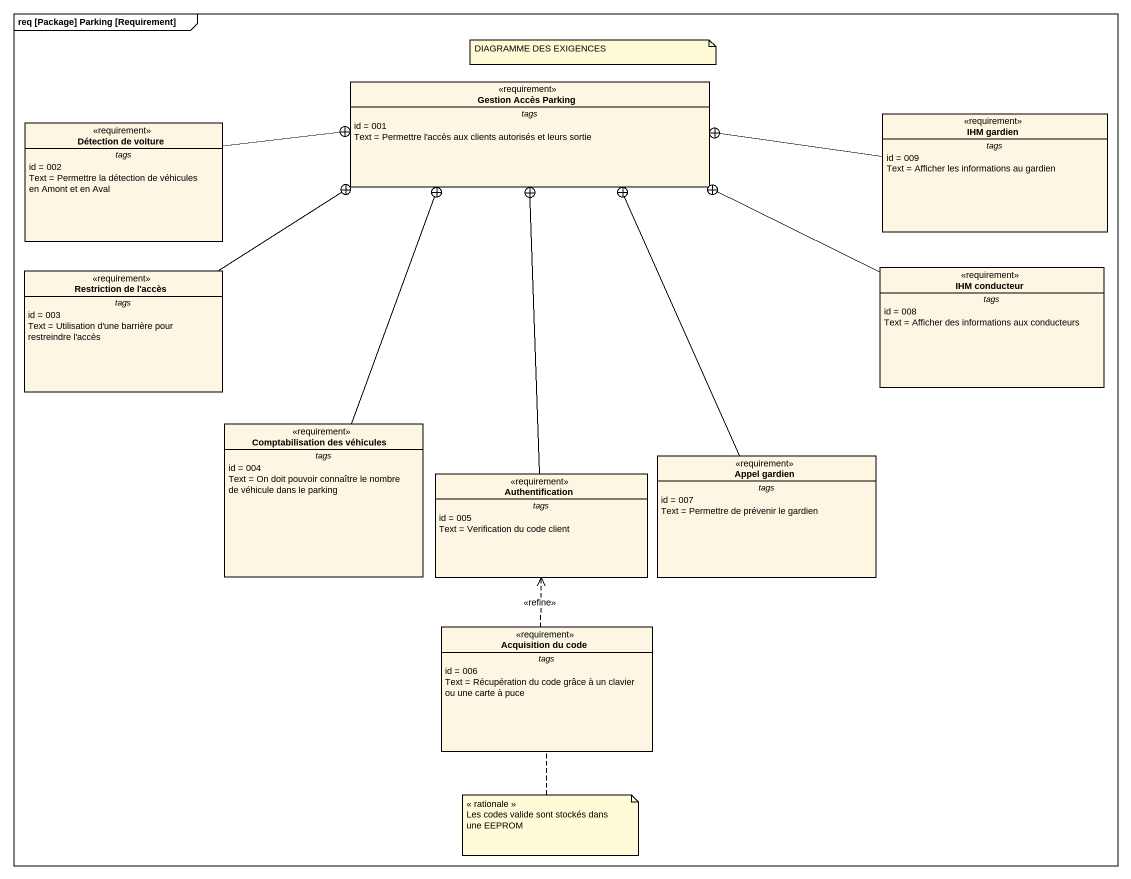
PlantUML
@startuml
mainframe req [Package] Parking [Requirement]
hide circle
hide empty members
class "Gestion Accès Parking" as Gestion_Accès_Parking <<requirement>> {
  -- tags --
  id = 001
  Text = Permettre l'accès aux clients autorisés et leurs sortie
}
class "IHM gardien" as IHM_gardien <<requirement>> {
  -- tags --
  id = 009
  Text = Afficher les informations au gardien
}
class "Détection de voiture" as Détection_de_voiture <<requirement>> {
  -- tags --
  id = 002
  Text = Permettre la détection de véhicules en Amont et en Aval
}
class "IHM conducteur" as IHM_conducteur <<requirement>> {
  -- tags --
  id = 008
  Text = Afficher des informations aux conducteurs
}
class "Restriction de l'accès" as Restriction_de_l_accès <<requirement>> {
  -- tags --
  id = 003
  Text = Utilisation d'une barrière pour restreindre l'accès
}
class "Comptabilisation des véhicules" as Comptabilisation_des <<requirement>> {
  -- tags --
  id = 004
  Text = On doit pouvoir connaître le nombre de véhicule dans le parking
}
class "Appel gardien" as Appel_gardien <<requirement>> {
  -- tags --
  id = 007
  Text = Permettre de prévenir le gardien
}
class Authentification <<requirement>> {
  -- tags --
  id = 005
  Text = Verification du code client
}
class "Acquisition du code" as Acquisition_du_code <<requirement>> {
  -- tags --
  id = 006
  Text = Récupération du code grâce à un clavier ou une carte à puce
}
IHM_gardien -left-+ Gestion_Accès_Parking
Détection_de_voiture -right-+ Gestion_Accès_Parking
IHM_conducteur -left-+ Gestion_Accès_Parking
Restriction_de_l_accès -right-+ Gestion_Accès_Parking
Comptabilisation_des -up-+ Gestion_Accès_Parking
Appel_gardien -up-+ Gestion_Accès_Parking
Authentification -up-+ Gestion_Accès_Parking
Acquisition_du_code .up.> Authentification : <<refine>>
note as N1
  DIAGRAMME DES EXIGENCES
end note
note bottom of Acquisition_du_code
  << rationale >>
  Les codes valide sont stockés dans une EEPROM
end note
@enduml
